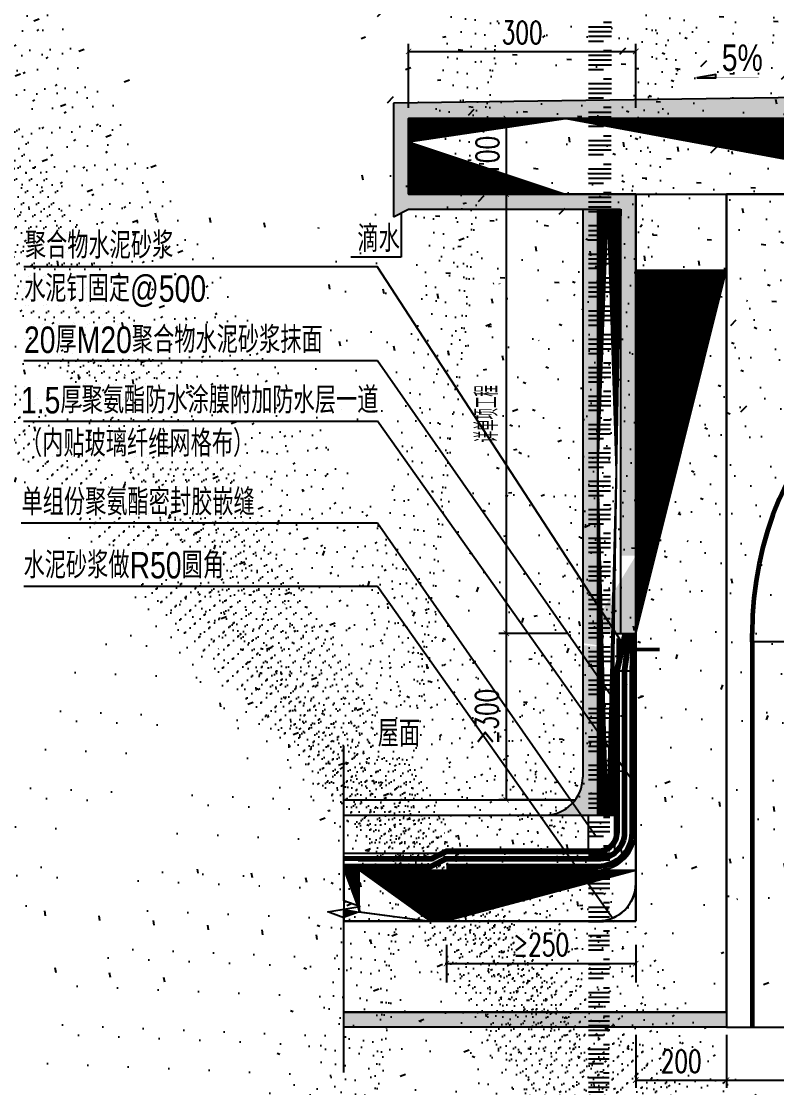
# Model space of a CAD drawing. Extents: x -40548 to 155442, y 5688 to 67136.
# Drawn here: x 133567 to 134565, y 7909 to 9317 of the extents above; entities that cross this region are included whole.
import ezdxf

# ---------------------------------------------------------------- set-up
doc = ezdxf.new("R2010")
doc.units = 0
doc.header["$LTSCALE"] = 1000
doc.linetypes.add('DASH', pattern=[0.35, 0.25, -0.1])
doc.layers.get('DEFPOINTS').update_dxf_attribs({"color": 200})
for name, color, linetype in [('A-AXIS-SYMB', 3, 'Continuous'), ('CR-建-detl-FINISH', 1, 'Continuous'), ('CR-建-detl-H', 9, 'Continuous'), ('CR-建-detl-MEDM', 50, 'Continuous'), ('CR-建-detl-METL', 3, 'Continuous'), ('CR-建-detl-water-DASH', 210, 'Continuous'), ('CR-建-detl-XH', 8, 'Continuous'), ('CR-建-DIM-SYMB', 3, 'Continuous'), ('CR-建-dims-10', 140, 'Continuous'), ('CR-建-Dims-IDEN', 13, 'Continuous'), ('CR-建-floor-DRAIN-A', 120, 'Continuous'), ('CR-暖-ACS-YFG-FL', 2, 'Continuous')]:
    doc.layers.add(name, color=color, linetype=linetype)
doc.layers.add('CR-建-Wall-stru', color=40, linetype='Continuous', lineweight=30)
doc.layers.add('CR-暖-ACS-YFG-F2', color=6, linetype='Continuous', lineweight=60)
doc.styles.add('_TCH_DIM_T3', font='SIMPLEX', dxfattribs={"width": 0.7058823529411765, "bigfont": 'GBCBIG'})
doc.styles.add('HZ', font='xcsg.shx', dxfattribs={"width": 0.8, "bigfont": 'hztxt.shx'})
doc.dimstyles.new('_TCH_ARCH&&10', dxfattribs={"dimtxt": 29.75, "dimasz": 10, "dimexe": 25, "dimexo": 30, "dimgap": 10, "dimtad": 1, "dimdec": 0, "dimzin": 0, "dimdsep": 46, "dimtxsty": '_TCH_DIM_T3', "dimblk": 'ARCHTICK', "dimcen": 0.09, "dimdle": 1.5, "dimclrt": 7, "dimazin": 2, "dimtfac": 1, "dimtdec": 0, "dimtix": 1, "dimtmove": 2, "dimatfit": 3, "dimfxl": 0, "dimtolj": 1, "dimtzin": 0, "dimarcsym": 0})
doc.dimstyles.new('_TCH_ARCH-10', dxfattribs={"dimscale": 10, "dimtxt": 2.975, "dimasz": 1, "dimexe": 1, "dimexo": 1, "dimgap": 1, "dimtad": 1, "dimdec": 0, "dimzin": 0, "dimdsep": 46, "dimtxsty": '_TCH_DIM_T3', "dimblk": 'ARCHTICK', "dimcen": 0.09, "dimclrt": 7, "dimazin": 2, "dimtfac": 1, "dimtdec": 0, "dimtix": 1, "dimtmove": 2, "dimatfit": 3, "dimfxl": 0, "dimtolj": 1, "dimtzin": 0, "dimarcsym": 0})

# ---------------------------------------------------------------- blocks, each defined once
blk = doc.blocks.new('*U52')
blk.add_hatch(color=256).paths.add_polyline_path([(0, 0), (0, 70), (-400.0000000000001, 0)])
at = {"const_width": 10}
blk.add_lwpolyline([(-400, 0), (0, 70), (0, 0)], close=True, dxfattribs=at)
blk.add_lwpolyline([(-400, 0), (0, 0), (0, 70)], close=True)
blk = doc.blocks.new('*U53')
at = {"const_width": 10}
blk.add_lwpolyline([(0, 0), (906.0751419384032, 0)], dxfattribs=at)
blk.add_blockref('*U52', (0, 0))
blk = doc.blocks.new('JXWT_718ED2DD-497D-4966-A1')
at = {"layer": 'CR-暖-ACS-YFG-F2'}
for p, q in [((1330, 800), (1280, 800)), ((1330, -800), (1280, -800)), ((-800.0000000000002, -1330), (-800.0000000000002, -1280)), ((799.9999999999998, -1330), (799.9999999999998, -1280))]:
    blk.add_line(p, q, dxfattribs=at)
for radius in [2080, 480]:
    blk.add_arc((1280, -1280), radius, 90, 180, dxfattribs=at)
at = {"layer": 'CR-暖-ACS-YFG-FL'}
for points in [[(1330, -800), (1330, 800)], [(799.9999999999998, -1330), (-800.0000000000002, -1330)]]:
    blk.add_lwpolyline(points, dxfattribs=at)
blk = doc.blocks.new('_ArchTick')
at = {"color": 0, "linetype": 'ByBlock', "const_width": 0.1}
blk.add_lwpolyline([(-0.3535533905932738, -0.3535533905932738), (0.3535533905932738, 0.3535533905932738)], dxfattribs=at)
blk = doc.blocks.new('*D62')
at = {"layer": 'CR-建-dims-10', "color": 0, "lineweight": -2}
for p, q in [((40599266089.34561, 3385065227.996424), (40599266089.34561, 3385065178.372816)), ((40599266339.33797, 3385065227.996424), (40599266339.33797, 3385065178.372816)), ((40599266087.84561, 3385065203.372816), (40599266340.83797, 3385065203.372816))]:
    blk.add_line(p, q, dxfattribs=at)
at = {"layer": 'DEFPOINTS', "color": 0}
for p in [(40599266089.34561, 3385065257.996424), (40599266339.33797, 3385065257.996424), (40599266339.33797, 3385065203.372816)]:
    blk.add_point(p, dxfattribs=at)
at = {"layer": 'CR-建-dims-10', "color": 0, "lineweight": -2, "xscale": 10, "yscale": 10, "zscale": 10, "rotation": 180}
blk.add_blockref('_ArchTick', (40599266089.34561, 3385065203.372816), dxfattribs=at)
at = {"layer": 'CR-建-dims-10', "color": 0, "lineweight": -2, "xscale": 10, "yscale": 10, "zscale": 10}
blk.add_blockref('_ArchTick', (40599266339.33797, 3385065203.372816), dxfattribs=at)
at = {"layer": 'CR-建-dims-10', "color": 7, "insert": (40599266214.3418, 3385065228.247816), "char_height": 29.75, "attachment_point": 5, "style": '_TCH_DIM_T3'}
blk.add_mtext('\\A1;≥250', dxfattribs=at)
blk = doc.blocks.new('*D280')
at = {"layer": 'CR-建-dims-10', "color": 0, "lineweight": -2}
for p, q in [((40599266249.33797, 3385066319.282046), (40599266158.34424, 3385066319.282046)), ((40599266168.34424, 3385066319.282046), (40599266168.34424, 3385066219.282046)), ((40599266249.33797, 3385066219.282046), (40599266158.34424, 3385066219.282046))]:
    blk.add_line(p, q, dxfattribs=at)
at = {"layer": 'DEFPOINTS', "color": 0}
for p in [(40599266259.33797, 3385066319.282046), (40599266168.34424, 3385066219.282046), (40599266259.33797, 3385066219.282046)]:
    blk.add_point(p, dxfattribs=at)
at = {"layer": 'CR-建-dims-10', "color": 0, "lineweight": -2, "xscale": 10, "yscale": 10, "zscale": 10}
for p, rotation in [((40599266168.34424, 3385066319.282046), 90), ((40599266168.34424, 3385066219.282046), 270)]:
    blk.add_blockref('_ArchTick', p, dxfattribs=dict(at, rotation=rotation))
at = {"layer": 'CR-建-dims-10', "color": 7, "insert": (40599266143.46924, 3385066269.282046), "char_height": 29.75, "attachment_point": 5, "rotation": 90, "style": '_TCH_DIM_T3'}
blk.add_mtext('\\A1;100', dxfattribs=at)
blk = doc.blocks.new('*D281')
at = {"layer": 'CR-建-dims-10', "color": 0, "lineweight": -2}
for p, q in [((40599266249.33797, 3385066219.282046), (40599266158.34424, 3385066219.282046)), ((40599266168.34424, 3385066219.282046), (40599266168.34424, 3385065639.282046)), ((40599266249.33797, 3385065639.282046), (40599266158.34424, 3385065639.282046))]:
    blk.add_line(p, q, dxfattribs=at)
at = {"layer": 'DEFPOINTS', "color": 0}
for p in [(40599266259.33797, 3385066219.282046), (40599266168.34424, 3385065639.282046), (40599266259.33797, 3385065639.282046)]:
    blk.add_point(p, dxfattribs=at)
at = {"layer": 'CR-建-dims-10', "color": 0, "lineweight": -2, "xscale": 10, "yscale": 10, "zscale": 10}
for p, rotation in [((40599266168.34424, 3385066219.282046), 90), ((40599266168.34424, 3385065639.282046), 270)]:
    blk.add_blockref('_ArchTick', p, dxfattribs=dict(at, rotation=rotation))
at = {"layer": 'CR-建-dims-10', "color": 7, "insert": (40599266142.48486, 3385065929.282046), "char_height": 29.75, "attachment_point": 5, "rotation": 90, "style": '_TCH_DIM_T3'}
blk.add_mtext('\\A1;详单项工程', dxfattribs=at)
blk = doc.blocks.new('*D282')
at = {"layer": 'CR-建-dims-10', "color": 0, "lineweight": -2}
for p, q in [((40599266249.33797, 3385065639.282046), (40599266158.34424, 3385065639.282046)), ((40599266168.34424, 3385065639.282046), (40599266168.34424, 3385065419.282046)), ((40599266249.33797, 3385065419.282046), (40599266158.34424, 3385065419.282046))]:
    blk.add_line(p, q, dxfattribs=at)
at = {"layer": 'DEFPOINTS', "color": 0}
for p in [(40599266259.33797, 3385065639.282046), (40599266168.34424, 3385065419.282046), (40599266259.33797, 3385065419.282046)]:
    blk.add_point(p, dxfattribs=at)
at = {"layer": 'CR-建-dims-10', "color": 0, "lineweight": -2, "xscale": 10, "yscale": 10, "zscale": 10}
for p, rotation in [((40599266168.34424, 3385065639.282046), 90), ((40599266168.34424, 3385065419.282046), 270)]:
    blk.add_blockref('_ArchTick', p, dxfattribs=dict(at, rotation=rotation))
at = {"layer": 'CR-建-dims-10', "color": 7, "insert": (40599266142.64893, 3385065529.282046), "char_height": 29.75, "attachment_point": 5, "rotation": 90, "style": '_TCH_DIM_T3'}
blk.add_mtext('\\A1;≥300', dxfattribs=at)
blk = doc.blocks.new('*D283')
at = {"layer": 'CR-建-dims-10', "color": 0, "lineweight": -2}
for p, q in [((40599266339.33797, 3385065109.282046), (40599266339.33797, 3385065039.41098)), ((40599266459.33797, 3385065109.282046), (40599266459.33797, 3385065039.41098)), ((40599266339.33797, 3385065049.41098), (40599266459.33797, 3385065049.41098))]:
    blk.add_line(p, q, dxfattribs=at)
at = {"layer": 'DEFPOINTS', "color": 0}
for p in [(40599266339.33797, 3385065119.282046), (40599266459.33797, 3385065119.282046), (40599266459.33797, 3385065049.41098)]:
    blk.add_point(p, dxfattribs=at)
at = {"layer": 'CR-建-dims-10', "color": 0, "lineweight": -2, "xscale": 10, "yscale": 10, "zscale": 10, "rotation": 180}
blk.add_blockref('_ArchTick', (40599266339.33797, 3385065049.41098), dxfattribs=at)
at = {"layer": 'CR-建-dims-10', "color": 0, "lineweight": -2, "xscale": 10, "yscale": 10, "zscale": 10}
blk.add_blockref('_ArchTick', (40599266459.33797, 3385065049.41098), dxfattribs=at)
at = {"layer": 'CR-建-dims-10', "color": 7, "insert": (40599266399.33797, 3385065074.28598), "char_height": 29.75, "attachment_point": 5, "style": '_TCH_DIM_T3'}
blk.add_mtext('\\A1;200', dxfattribs=at)
blk = doc.blocks.new('*D284')
at = {"layer": 'CR-建-dims-10', "color": 0, "lineweight": -2}
for p, q in [((40599266459.33797, 3385065109.282046), (40599266459.33797, 3385065039.41098)), ((40599266958.88862, 3385065109.282046), (40599266958.88862, 3385065039.41098)), ((40599266459.33797, 3385065049.41098), (40599266958.88862, 3385065049.41098))]:
    blk.add_line(p, q, dxfattribs=at)
at = {"layer": 'DEFPOINTS', "color": 0}
for p in [(40599266459.33797, 3385065119.282046), (40599266958.88862, 3385065119.282046), (40599266958.88862, 3385065049.41098)]:
    blk.add_point(p, dxfattribs=at)
at = {"layer": 'CR-建-dims-10', "color": 0, "lineweight": -2, "xscale": 10, "yscale": 10, "zscale": 10, "rotation": 180}
blk.add_blockref('_ArchTick', (40599266459.33797, 3385065049.41098), dxfattribs=at)
at = {"layer": 'CR-建-dims-10', "color": 0, "lineweight": -2, "xscale": 10, "yscale": 10, "zscale": 10}
blk.add_blockref('_ArchTick', (40599266958.88862, 3385065049.41098), dxfattribs=at)
at = {"layer": 'CR-建-dims-10', "color": 7, "insert": (40599266709.1133, 3385065074.28598), "char_height": 29.75, "attachment_point": 5, "style": '_TCH_DIM_T3'}
blk.add_mtext('\\A1;D', dxfattribs=at)
blk = doc.blocks.new('*D288')
at = {"layer": 'CR-建-dims-10', "color": 0, "lineweight": -2}
for p, q in [((40599266039.33797, 3385066333.1633), (40599266039.33797, 3385066417.753328)), ((40599266339.33797, 3385066333.1633), (40599266339.33797, 3385066417.753328)), ((40599266039.33797, 3385066407.753328), (40599266339.33797, 3385066407.753328))]:
    blk.add_line(p, q, dxfattribs=at)
at = {"layer": 'DEFPOINTS', "color": 0}
for p in [(40599266339.33797, 3385066407.753328), (40599266039.33797, 3385066323.1633), (40599266339.33797, 3385066323.1633)]:
    blk.add_point(p, dxfattribs=at)
at = {"layer": 'CR-建-dims-10', "color": 0, "lineweight": -2, "xscale": 10, "yscale": 10, "zscale": 10, "rotation": 180}
blk.add_blockref('_ArchTick', (40599266039.33797, 3385066407.753328), dxfattribs=at)
at = {"layer": 'CR-建-dims-10', "color": 0, "lineweight": -2, "xscale": 10, "yscale": 10, "zscale": 10}
blk.add_blockref('_ArchTick', (40599266339.33797, 3385066407.753328), dxfattribs=at)
at = {"layer": 'CR-建-dims-10', "color": 7, "insert": (40599266189.33797, 3385066432.628328), "char_height": 29.75, "attachment_point": 5, "style": '_TCH_DIM_T3'}
blk.add_mtext('\\A1;300', dxfattribs=at)
blk = doc.blocks.new('34543432')
at = {"layer": 'CR-建-detl-H', "linetype": 'Continuous'}
h = blk.add_hatch(dxfattribs=at)
h.set_pattern_fill('钢筋混凝土', color=256, scale=10, style=0)
h.set_pattern_definition([(45, (40599266780.31244, 3385066286.055224), (-17.67766952966369, 17.67766952966369), []), (49.99999999999999, (40599266780.31244, 3385066286.055224), (71.72601826007535, -6.275213498259511), [7.5, -82.5]), (355, (40599266780.31244, 3385066286.055224), (-13.8751333613, 75.21921337000119), [6, -66]), (100.4514, (40599266786.28961, 3385066285.53229), (57.85093817140216, 68.94395420609536), [6.374018999999988, -70.1142111999998]), (46.18420000000001, (40599266780.31244, 3385066306.055224), (106.7241048625644, -16.55190143290181), [11.25, -123.75]), (96.63559999999998, (40599266789.20612, 3385066304.675893), (93.46627055487033, 97.41178709004417), [9.561028799999972, -105.1712999999998]), (351.1842, (40599266780.31244, 3385066306.055224), (93.46619451336272, 97.41186009253246), [9, -99]), (21, (40599266790.31244, 3385066301.055224), (59.69070521184616, -40.26188906653388), [7.5, -82.5]), (326.0000000000001, (40599266790.31244, 3385066301.055224), (24.33153319215817, 72.5150045046853), [6, -66]), (71.4514, (40599266795.28667, 3385066297.700063), (84.02226285814899, 32.25304967099524), [6.374019000000001, -70.1142112]), (37.50000000000001, (40599266780.31244, 3385066286.055224), (1.215985531729067, 33.28938538313115), [0, -65.19999999999999, 0, -67, 0, -66.25]), (7.499999999999999, (40599266780.31244, 3385066286.055224), (26.30695374421486, 39.44117118823603), [0, -38.2, 0, -63.7, 0, -25.25]), (327.5, (40599266758.01244, 3385066286.055224), (53.38224361724091, -2.25548717343798), [0, -25, 0, -78, 0, -103.5]), (317.5, (40599266748.01244, 3385066286.055224), (58.31861693423862, 10.01049823323176), [0, -32.5, 0, -51.8, 0, -73.5])])
h.paths.add_polyline_path([(40599267378.88861, 3385066319.282046), (40599266709.11329, 3385066319.282046), (40599266709.11329, 3385066219.282046), (40599266958.88861, 3385066219.282046), (40599266958.88861, 3385066119.282046), (40599267078.88861, 3385066119.282046), (40599267078.88861, 3385066219.282046), (40599267378.88861, 3385066219.282046)])
h.paths.add_polyline_path([(40599266709.11329, 3385066319.282046), (40599266039.33797, 3385066319.282046), (40599266039.33797, 3385066219.282046), (40599266339.33797, 3385066219.282046), (40599266339.33797, 3385066119.282046), (40599266459.33797, 3385066119.282046), (40599266459.33797, 3385066219.282046), (40599266709.11329, 3385066219.282046)])
h = blk.add_hatch(dxfattribs=at)
h.set_pattern_fill('钢筋混凝土', color=256, scale=10, style=0)
h.set_pattern_definition([(45, (40598671379.7795, 3385302604.437363), (-17.67766952966369, 17.67766952966369), []), (49.99999999999999, (40598671379.7795, 3385302604.437363), (71.72601826007535, -6.275213498259511), [7.5, -82.5]), (355, (40598671379.7795, 3385302604.437363), (-13.8751333613, 75.21921337000119), [6, -66]), (100.4514, (40598671385.75667, 3385302603.914429), (57.85093817140216, 68.94395420609536), [6.374018999999985, -70.11421119999974]), (46.18420000000001, (40598671379.7795, 3385302624.437363), (106.7241048625644, -16.55190143290181), [11.25, -123.75]), (96.63559999999998, (40598671388.67317, 3385302623.058033), (93.46627055487033, 97.41178709004417), [9.561028799999965, -105.1712999999997]), (351.1842, (40598671379.7795, 3385302624.437363), (93.46619451336272, 97.41186009253246), [9, -99]), (21, (40598671389.7795, 3385302619.437363), (59.69070521184616, -40.26188906653388), [7.5, -82.5]), (326.0000000000001, (40598671389.7795, 3385302619.437363), (24.33153319215817, 72.5150045046853), [6, -66]), (71.4514, (40598671394.75372, 3385302616.082202), (84.02226285814899, 32.25304967099524), [6.374019000000001, -70.1142112]), (37.50000000000001, (40598671379.7795, 3385302604.437363), (1.215985531729067, 33.28938538313115), [0, -65.19999999999999, 0, -67, 0, -66.25]), (7.499999999999999, (40598671379.7795, 3385302604.437363), (26.30695374421486, 39.44117118823603), [0, -38.2, 0, -63.7, 0, -25.25]), (327.5, (40598671357.4795, 3385302604.437363), (53.38224361724091, -2.25548717343798), [0, -25, 0, -78, 0, -103.5]), (317.5, (40598671347.4795, 3385302604.437363), (58.31861693423862, 10.01049823323176), [0, -32.5, 0, -51.8, 0, -73.5])])
h.paths.add_polyline_path([(40599266459.33797, 3385066120), (40599266339.33797, 3385066120), (40599266339.33797, 3385065639.282046), (40599266339.33852, 3385065639.282046), (40599266339.33797, 3385065259.282046), (40599265953.89927, 3385065259.282046), (40599265953.89927, 3385065139.282046), (40599266459.33797, 3385065139.282046)])
at = {"layer": 'CR-建-detl-XH'}
h = blk.add_hatch(dxfattribs=at)
h.set_pattern_fill('AR-SAND', color=256, scale=5, style=0)
h.set_pattern_definition([(37.50000000000001, (40598655558.14597, 3385308696.735178), (-0.4000078239960125, 12.23533093323356), [0, -9.652, 0, -10.795, 0, -10.31875]), (7.499999999999999, (40598655558.14597, 3385308696.735178), (11.23808207845006, 17.92062751420885), [0, -5.207000000000001, 0, -8.6995, 0, -3.33375]), (327.5, (40598655550.33546, 3385308696.735178), (19.77480925603645, 0.03592961696364028), [0, -3.175, 0, -11.43, 0, -14.9225]), (317.5, (40598655550.33546, 3385308696.735178), (19.08891131180743, 5.573233081430404), [0, -1.5875, 0, -7.492999999999999, 0, -8.5725])])
edge = h.paths.add_edge_path()
edge.add_line((40599266339.33797, 3385066219.282046), (40599266039.33797, 3385066219.282046))
edge.add_line((40599266039.33797, 3385066219.282046), (40599266039.33797, 3385066319.282046))
edge.add_line((40599266039.33797, 3385066319.282046), (40599266709.1133, 3385066319.282046))
edge.add_line((40599266709.11329, 3385066319.282046), (40599267378.88861, 3385066319.282046))
edge.add_line((40599267378.88861, 3385066319.282046), (40599267378.88861, 3385066219.282046))
edge.add_line((40599267378.88861, 3385066219.282046), (40599267078.88861, 3385066219.282046))
edge.add_line((40599267078.88861, 3385066219.282046), (40599267078.88861, 3385066119.282046))
edge.add_line((40599267078.88861, 3385066119.282046), (40599267098.88861, 3385066119.282046))
edge.add_line((40599267098.88861, 3385066119.282046), (40599267098.88861, 3385066199.282046))
edge.add_line((40599267098.88861, 3385066199.282046), (40599267213.88861, 3385066199.282046))
edge.add_arc((40599267216.79976, 3385066195.121635), 5.077772345888951, 55.01850978523578, 124.9814065467676, ccw=False)
edge.add_line((40599267219.7109, 3385066199.282046), (40599267378.88861, 3385066199.282046))
edge.add_line((40599267378.88861, 3385066199.282046), (40599267398.88861, 3385066189.282046))
edge.add_line((40599267398.88861, 3385066189.282046), (40599267398.88861, 3385066339.282046))
edge.add_line((40599267398.88861, 3385066339.282046), (40599266709.11329, 3385066349.282046))
edge.add_line((40599266709.11329, 3385066349.282046), (40599266019.33797, 3385066339.282046))
edge.add_line((40599266019.33797, 3385066339.282046), (40599266019.33797, 3385066189.282046))
edge.add_line((40599266019.33797, 3385066189.282046), (40599266039.33797, 3385066199.282046))
edge.add_line((40599266039.33797, 3385066199.282046), (40599266199.85683, 3385066199.282046))
edge.add_arc((40599266202.0974, 3385066194.007423), 5.730778885246445, 66.98501482724703, 113.01503338111519, ccw=False)
edge.add_line((40599266204.33797, 3385066199.282046), (40599266319.33797, 3385066199.282046))
edge.add_line((40599266319.33797, 3385066199.282046), (40599266319.33797, 3385065741.890741))
edge.add_line((40599266319.33797, 3385065741.890742), (40599266339.33797, 3385065741.890742))
edge.add_line((40599266339.33797, 3385065741.890742), (40599266339.33797, 3385066219.282046))
h = blk.add_hatch(dxfattribs=at)
h.set_pattern_fill('AR-SAND', color=256, scale=5, style=0)
h.set_pattern_definition([(37.50000000000001, (40599266236.72238, 3385065630.774669), (-0.4000078239960125, 12.23533093323356), [0, -9.652, 0, -10.795, 0, -10.31875]), (7.499999999999999, (40599266236.72238, 3385065630.774669), (11.23808207845006, 17.92062751420885), [0, -5.207000000000001, 0, -8.6995, 0, -3.33375]), (327.5, (40599266228.91188, 3385065630.774669), (19.77480925603645, 0.0359296169636425), [0, -3.175, 0, -11.43, 0, -14.9225]), (317.5, (40599266228.91188, 3385065630.774669), (19.08891131180743, 5.573233081430407), [0, -1.5875, 0, -7.492999999999999, 0, -8.5725])])
h.paths.add_polyline_path([(40599266269.33892, 3385066199.282046), (40599266339.33797, 3385065639.282046), (40599266339.33797, 3385065719.282046), (40599266339.33797, 3385065741.890742), (40599266269.34, 3385065626.424864), (40599266269.3457, 3385065623.817266), (40599266319.34368, 3385065619.283144), (40599266269.33892, 3385065626.424864)], flags=17)
edge = h.paths.add_edge_path()
edge.add_line((40599266219.18122, 3385065399.282046), (40599266267.60585, 3385065399.282046))
edge.add_line((40599266267.60585, 3385065399.282046), (40599266289.34076, 3385065399.282186))
edge.add_line((40599266289.34076, 3385065399.282186), (40599266289.33873, 3385065639.282046))
edge.add_line((40599266289.33873, 3385065639.282046), (40599266339.33797, 3385065639.282046))
edge.add_line((40599266339.33797, 3385065639.282046), (40599266339.33797, 3385065618.101524))
edge.add_line((40599266339.33797, 3385065618.101524), (40599266325.4564, 3385065618.101524))
edge.add_line((40599266325.4564, 3385065618.101524), (40599266328.18883, 3385065638.829961))
edge.add_line((40599266328.18883, 3385065638.829961), (40599266323.4249, 3385065618.101524))
edge.add_line((40599266323.4249, 3385065618.101524), (40599266339.33797, 3385065618.101524))
edge.add_line((40599266339.33797, 3385065618.101524), (40599266339.33797, 3385065639.282046))
edge.add_line((40599266339.33797, 3385065639.282046), (40599266269.33892, 3385066199.282046))
edge.add_line((40599266269.33892, 3385066199.282046), (40599266269.34033, 3385065449.282193))
edge.add_arc((40599266219.34033, 3385065449.281793), 50.00000000160053, 269.81767189036015, 0.0004584422970879132, ccw=False)
h = blk.add_hatch(dxfattribs=at)
h.set_pattern_fill('AR-SAND', color=256, scale=5, style=0)
h.set_pattern_definition([(37.50000000000001, (0, 0), (-0.4000078239960125, 12.23533093323356), [0, -9.652, 0, -10.795, 0, -10.31875]), (7.499999999999999, (0, 0), (11.23808207845006, 17.92062751420885), [0, -5.207000000000001, 0, -8.6995, 0, -3.33375]), (327.5, (-7.8105, 0), (19.77480925603645, 0.0359296169636425), [0, -3.175, 0, -11.43, 0, -14.9225]), (317.5, (-7.8105, 0), (19.08891131180743, 5.573233081430407), [0, -1.5875, 0, -7.492999999999999, 0, -8.5725])])
h.paths.add_polyline_path([(40599266269.33892, 3385066199.282046), (40599266289.34017, 3385066199.282046), (40599266289.34017, 3385065629.999998), (40599266269.33892, 3385065629.999998)])
at = {"layer": 'CR-建-detl-XH', "linetype": 'Continuous'}
h = blk.add_hatch(dxfattribs=at)
h.set_pattern_fill('ANSI37', color=256, scale=10, style=0)
h.set_pattern_definition([(135, (40599617535.68072, 3385308696.735178), (11.22532015133644, 11.22532015133644), []), (45.00000000000001, (40599617535.68072, 3385308696.735178), (11.22532015133644, -11.22532015133644), [])])
h.paths.add_polyline_path([(40599266289.33873, 3385066199.282046), (40599266319.99866, 3385066199.282046), (40599266309.33926, 3385065589.280353), (40599266311.82607, 3385065589.28038), (40599266311.82913, 3385065529.085476), (40599266311.83035, 3385065508.809893), (40599266311.84033, 3385065399.28233), (40599266289.34076, 3385065399.282186)])
h = blk.add_hatch(dxfattribs=at)
h.set_pattern_fill('防水材料', color=256, scale=10, angle=45, style=0)
h.set_pattern_definition([(45, (40598712721.37624, 3385319329.539315), (13.25825214724777, 22.09708691207961), [100, -50]), (135, (40598712721.37624, 3385319329.539315), (13.25825214724776, -22.09708691207961), [100, -50])])
h.paths.add_polyline_path([(40599266331.79889, 3385065639.282046), (40599266339.33797, 3385065639.282046), (40599266339.33926, 3385065589.280683), (40599266309.33926, 3385065589.280353), (40599266309.3318, 3385065639.281318)])
at = {"layer": 'CR-建-detl-XH'}
h = blk.add_hatch(dxfattribs=at)
h.set_pattern_fill('AR-SAND', color=256, scale=5, style=0)
h.set_pattern_definition([(142.5, (40599439765.5495, 3385237579.942025), (0.4000078239960125, 12.23533093323356), [0, -9.652000000000001, 0, -10.795, 0, -10.31875]), (172.5, (40599439765.5495, 3385237579.942025), (-11.23808207845006, 17.92062751420885), [0, -5.206999999999998, 0, -8.699499999999995, 0, -3.333749999999998]), (212.5, (40599439773.36, 3385237579.942025), (-19.77480925603645, 0.03592961696364028), [0, -3.174999999999988, 0, -11.42999999999997, 0, -14.92249999999996]), (222.5, (40599439773.36, 3385237579.942025), (-19.08891131180743, 5.573233081430404), [0, -1.587499999999999, 0, -7.492999999999997, 0, -8.572499999999996])])
edge = h.paths.add_edge_path()
edge.add_arc((40599266219.34033, 3385065449.281793), 50, 270.1823337839199, 323.1304660480661, ccw=False)
edge.add_line((40599266219.49945, 3385065399.282046), (40599265953.89927, 3385065399.282046))
edge.add_line((40599265953.89927, 3385065399.282046), (40599265953.89927, 3385065419.282046))
edge.add_line((40599265953.89927, 3385065419.282046), (40599266259.34053, 3385065419.282046))
h = blk.add_hatch(dxfattribs=at)
h.set_pattern_fill('混凝土', color=256, scale=5, style=0)
h.set_pattern_definition([(130, (40599439765.5495, 3385237579.942025), (-35.86300913003767, -3.137606749129755), [3.75, -41.25000000000001]), (185, (40599439765.5495, 3385237579.942025), (6.937566680650001, 37.60960668500059), [3, -33.00000000000001]), (79.5486000000001, (40599439762.56091, 3385237579.680558), (-28.92546908570107, 34.47197710304768), [3.187009499999988, -35.05710559999984]), (133.8158, (40599439765.5495, 3385237589.942025), (-53.36205243128222, -8.275950716450904), [5.625000000000001, -61.87500000000001]), (83.36440000000003, (40599439761.10266, 3385237589.25236), (-46.73313527743517, 48.70589354502208), [4.780514399999965, -52.5856499999997]), (188.8158, (40599439765.5495, 3385237589.942025), (-46.73309725668136, 48.70593004626623), [4.499999999999987, -49.49999999999986]), (159, (40599439760.5495, 3385237587.442025), (-29.84535260592308, -20.13094453326694), [3.75, -41.25]), (214, (40599439760.5495, 3385237587.442025), (-12.16576659607908, 36.25750225234265), [2.999999999999999, -32.99999999999999]), (108.5485999999999, (40599439758.06239, 3385237585.764445), (-42.0111314290745, 16.12652483549762), [3.187009499999997, -35.05710559999996]), (142.5, (40599439765.5495, 3385237579.942025), (-0.6079927658645334, 16.64469269156557), [0, -32.59999999999999, 0, -33.5, 0, -33.125]), (172.5, (40599439765.5495, 3385237579.942025), (-13.15347687210743, 19.72058559411801), [0, -19.09999999999999, 0, -31.84999999999999, 0, -12.62499999999999]), (212.5, (40599439776.6995, 3385237579.942025), (-26.69112180862045, -1.12774358671899), [0, -12.49999999999995, 0, -38.99999999999987, 0, -51.74999999999982]), (222.5, (40599439781.6995, 3385237579.942025), (-29.15930846711931, 5.005249116615882), [0, -16.24999999999999, 0, -25.89999999999999, 0, -36.74999999999999])])
h.paths.add_polyline_path([(40599265953.89927, 3385065349.282046), (40599265953.89927, 3385065399.282046), (40599266267.60585, 3385065399.282046), (40599266267.60585, 3385065349.282046)])
at = {"layer": 'CR-建-detl-XH', "linetype": 'Continuous'}
h = blk.add_hatch(dxfattribs=at)
h.set_pattern_fill('防水材料', color=256, scale=10, style=0)
h.set_pattern_definition([(7.016709298534877e-15, (40599092161.26122, 3385224385.150891), (25, 6.249999999999999), [99.99999999999999, -49.99999999999999]), (90, (40599092161.26122, 3385224385.150891), (-6.249999999999999, -25), [99.99999999999999, -49.99999999999999])])
h.paths.add_polyline_path([(40599266311.83699, 3385065349.282046), (40599266277.12627, 3385065349.282046), (40599266277.12627, 3385065399.282046), (40599266311.83699, 3385065399.282046)])
at = {"layer": 'CR-建-detl-XH'}
h = blk.add_hatch(dxfattribs=at)
h.set_pattern_fill('AR-SAND', color=256, scale=5, style=0)
h.set_pattern_definition([(142.5, (40599433688.64297, 3385228657.580534), (0.4000078239960125, 12.23533093323356), [0, -9.652, 0, -10.795, 0, -10.31875]), (172.5, (40599433688.64297, 3385228657.580534), (-11.23808207845006, 17.92062751420885), [0, -5.207000000000001, 0, -8.6995, 0, -3.33375]), (212.5, (40599433696.45347, 3385228657.580534), (-19.77480925603645, 0.03592961696364028), [0, -3.174999999999998, 0, -11.42999999999999, 0, -14.92249999999999]), (222.5, (40599433696.45347, 3385228657.580534), (-19.08891131180743, 5.573233081430404), [0, -1.5875, 0, -7.492999999999999, 0, -8.5725])])
h.paths.add_polyline_path([(40599266339.33068, 3385065376.785884), (40599266339.33387, 3385065326.782695), (40599266289.33068, 3385065326.782695, 0.4142322429015712)])
at = {"layer": 'CR-建-detl-XH', "linetype": 'Continuous'}
h = blk.add_hatch(dxfattribs=at)
h.set_pattern_fill('ANSI37', color=256, scale=10, style=0)
h.set_pattern_definition([(135, (40599428777.65245, 3385216892.709705), (11.22532015133644, 11.22532015133644), []), (45.00000000000001, (40599428777.65245, 3385216892.709705), (11.22532015133644, -11.22532015133644), [])])
edge = h.paths.add_edge_path()
edge.add_line((40599265953.89927, 3385065275.13967), (40599265953.89927, 3385065326.782313))
edge.add_line((40599265953.89927, 3385065326.782313), (40599266339.33388, 3385065326.782695))
edge.add_line((40599266339.33387, 3385065326.782695), (40599266339.33452, 3385065309.118969))
edge.add_arc((40599266289.33479, 3385065309.282046), 50.0000006524427, 269.99314669128034, 359.813127328175, ccw=False)
edge.add_line((40599266289.3288, 3385065259.282046), (40599266087.01949, 3385065259.282046))
edge.add_line((40599266087.01949, 3385065259.282046), (40599266066.93191, 3385065259.282046))
edge.add_line((40599266066.93191, 3385065259.282046), (40599265953.89927, 3385065259.282046))
edge.add_line((40599265953.89927, 3385065259.282046), (40599265953.89927, 3385065263.793429))
edge.add_line((40599265953.89927, 3385065263.793429), (40599265974.89927, 3385065271.436804))
edge.add_line((40599265974.89927, 3385065271.436804), (40599265953.89927, 3385065275.13967))
at = {"layer": 'CR-建-detl-XH'}
h = blk.add_hatch(dxfattribs=at)
h.set_pattern_fill('AR-SAND', color=256, scale=5, style=0)
h.set_pattern_definition([(37.50000000000001, (40598673332.20824, 3385306424.237238), (-0.4000078239960125, 12.23533093323356), [0, -9.652, 0, -10.795, 0, -10.31875]), (7.499999999999999, (40598673332.20824, 3385306424.237238), (11.23808207845006, 17.92062751420885), [0, -5.207000000000001, 0, -8.6995, 0, -3.33375]), (327.5, (40598673324.39774, 3385306424.237238), (19.77480925603645, 0.03592961696364028), [0, -3.175, 0, -11.43, 0, -14.9225]), (317.5, (40598673324.39774, 3385306424.237238), (19.08891131180743, 5.573233081430404), [0, -1.5875, 0, -7.492999999999999, 0, -8.5725])])
h.paths.add_polyline_path([(40599266459.33797, 3385065119.282046), (40599266459.33797, 3385065139.282046), (40599265953.89927, 3385065139.282046), (40599265953.89927, 3385065119.282046)])
at = {"layer": 'CR-建-detl-FINISH'}
for p, q in [((40599266709.11329, 3385066349.282046), (40599266019.33797, 3385066339.282046)), ((40599266019.33797, 3385066339.282046), (40599266019.33797, 3385066189.282046)), ((40599266019.33797, 3385066189.282046), (40599266039.33797, 3385066199.282046)), ((40599266039.33797, 3385066199.282046), (40599266319.33797, 3385066199.282046)), ((40599266269.33892, 3385066199.282046), (40599266269.34033, 3385065449.281793)), ((40599266289.33873, 3385066199.282046), (40599266289.34076, 3385065399.282186)), ((40599266319.33797, 3385066199.282046), (40599266319.34412, 3385065639.281826)), ((40599265953.89927, 3385065419.282046), (40599266259.34052, 3385065419.282046))]:
    blk.add_line(p, q, dxfattribs=at)
for points in [[(40599266339.33926, 3385065589.280683), (40599266309.33926, 3385065589.280353), (40599266309.33607, 3385065639.281716), (40599266339.33797, 3385065639.282046)], [(40599266459.33797, 3385065139.282046), (40599266459.33797, 3385065119.282046), (40599265953.89927, 3385065119.282046)]]:
    blk.add_lwpolyline(points, dxfattribs=at)
at = {"layer": 'CR-建-detl-FINISH', "color": 5}
blk.add_lwpolyline([(40599266459.33797, 3385065119.282046), (40599266958.88861, 3385065119.282046)], dxfattribs=at)
at = {"layer": 'CR-建-detl-FINISH'}
blk.add_arc((40599266219.34033, 3385065449.281793), 49.99999999999999, 270, 0, dxfattribs=at)
at = {"layer": 'CR-建-detl-MEDM'}
for p, q in [((40599265953.89927, 3385065399.282046), (40599266267.60585, 3385065399.282046)), ((40599266267.60585, 3385065399.282046), (40599266311.83699, 3385065399.28233)), ((40599266277.12627, 3385065349.282046), (40599266277.12627, 3385065399.282046)), ((40599266311.83699, 3385065349.28233), (40599266311.83699, 3385065399.28233)), ((40599265953.89927, 3385065349.282046), (40599266277.12627, 3385065349.282046)), ((40599266277.12627, 3385065349.282046), (40599266311.83699, 3385065349.28233))]:
    blk.add_line(p, q, dxfattribs=at)
blk.add_lwpolyline([(40599265953.89927, 3385065326.782313), (40599266339.33387, 3385065326.782695), (40599266339.33452, 3385065309.118969, -0.4132936114797757), (40599266289.3288, 3385065259.282046), (40599266087.01949, 3385065259.282046), (40599266066.93191, 3385065259.282046), (40599265953.89927, 3385065259.282046)], format="xyb", dxfattribs=at)
for centre in [(40599266289.33068, 3385065376.782695), (40599266289.33479, 3385065309.282046)]:
    blk.add_arc(centre, 50, 270, 0.003660981390144578, dxfattribs=at)
at = {"layer": 'CR-建-detl-METL', "linetype": 'Continuous', "const_width": 5.000000000000001}
for points in [[(40599266316.38964, 3385065632.787842), (40599266316.38964, 3385065603.415206)], [(40599266370.74363, 3385065618.101524), (40599266317.88964, 3385065618.101524)]]:
    blk.add_lwpolyline(points, dxfattribs=at)
at = {"layer": 'CR-建-detl-water-DASH', "linetype": 'DASH', "ltscale": 0.1, "const_width": 5}
for points in [[(40599266330.97611, 3385065638.829961), (40599266324.32604, 3385065589.97843), (40599266324.32917, 3385065528.509313), (40599266324.33039, 3385065508.23373), (40599266324.34241, 3385065376.339015, -0.4142488958099992), (40599266289.34332, 3385065341.339919), (40599266088.75774, 3385065341.339919), (40599266068.67016, 3385065331.339919), (40599265953.89926, 3385065331.339919)], [(40599266325.40154, 3385065638.829961), (40599266314.32604, 3385065589.971916), (40599266314.32917, 3385065528.502799), (40599266314.33039, 3385065508.227215), (40599266314.34241, 3385065376.338411, -0.4142488958098416), (40599266289.34393, 3385065351.339919), (40599266089.3456, 3385065351.339919), (40599266069.25803, 3385065341.339919), (40599265953.89926, 3385065341.339919)], [(40599266336.55068, 3385065638.829961), (40599266334.32462, 3385065589.967021), (40599266334.34241, 3385065376.339618, -0.4142488958100863), (40599266289.34272, 3385065331.339919), (40599266089.3456, 3385065331.339919)]]:
    blk.add_lwpolyline(points, format="xyb", dxfattribs=at)
at = {"layer": 'CR-建-detl-water-DASH'}
for points in [[(40599266328.18883, 3385065638.829961), (40599266321.82601, 3385065590.56111), (40599266321.82913, 3385065529.09199), (40599266321.83035, 3385065508.816407), (40599266321.84241, 3385065376.338864, -0.4142488958097064), (40599266289.34348, 3385065343.839919), (40599266088.16988, 3385065343.839919), (40599266068.08229, 3385065333.839919), (40599265953.89926, 3385065333.839919)], [(40599266333.7634, 3385065638.829961), (40599266326.82607, 3385065589.395751), (40599266326.8292, 3385065527.926636), (40599266326.83043, 3385065507.651052), (40599266326.84241, 3385065376.339165, -0.4142488958097977), (40599266289.34317, 3385065338.839919), (40599266089.3456, 3385065338.839919), (40599266069.25803, 3385065328.839919), (40599265953.89926, 3385065328.839919)], [(40599266322.61425, 3385065638.829961), (40599266311.82601, 3385065590.554595), (40599266311.82913, 3385065529.085476), (40599266311.83035, 3385065508.809893), (40599266311.84241, 3385065376.338261, -0.4142488958094015), (40599266289.34408, 3385065353.839919), (40599266088.75774, 3385065353.839919), (40599266068.67016, 3385065343.839919), (40599265953.89926, 3385065343.839919)], [(40599266328.18883, 3385065638.829961), (40599266316.82608, 3385065589.389236), (40599266316.8292, 3385065527.920122), (40599266316.83043, 3385065507.644538), (40599266316.84241, 3385065376.338562, -0.4142488958095816), (40599266289.34377, 3385065348.839919), (40599266089.93347, 3385065348.839919), (40599266069.84589, 3385065338.839919), (40599265972.9413, 3385065338.839919)], [(40599266333.7634, 3385065638.829961), (40599266331.82456, 3385065590.549691), (40599266331.84241, 3385065376.339467, -0.414248895809868), (40599266289.34287, 3385065333.839919), (40599266089.3456, 3385065333.839919)], [(40599266339.33797, 3385065638.829961), (40599266336.82466, 3385065589.384352), (40599266336.84241, 3385065376.339768, -0.4142488958099232), (40599266289.34257, 3385065328.839919), (40599266089.3456, 3385065328.839919)]]:
    blk.add_lwpolyline(points, format="xyb", dxfattribs=at)
at = {"layer": 'CR-建-DIM-SYMB'}
blk.add_lwpolyline([(40599265953.89927, 3385065059.282046), (40599265953.89927, 3385065263.793429), (40599265932.89927, 3385065271.436804), (40599265974.89927, 3385065278.842537), (40599265953.89927, 3385065286.293429), (40599265953.89927, 3385065490.804812)], dxfattribs=at)
at = {"layer": 'CR-建-Dims-IDEN', "linetype": 'Continuous'}
for p, q in [((40599266029.33797, 3385066194.282046), (40599266029.33797, 3385066135.888294)), ((40599266029.33797, 3385066135.888294), (40599265963.28426, 3385066135.888294)), ((40599265531.45094, 3385066123.699898), (40599265997.7285, 3385066123.699898)), ((40599266327.06907, 3385065618.101524), (40599265997.7285, 3385066123.699898)), ((40599265998.24474, 3385065999.101135), (40599265531.45094, 3385065999.101135)), ((40599266309.79084, 3385065552.497205), (40599265998.24474, 3385065999.101135)), ((40599265530.75646, 3385065919.35212), (40599265998.24474, 3385065919.35212)), ((40599266331.83471, 3385065449.033434), (40599265998.24474, 3385065919.35212)), ((40599265998.24474, 3385065784.706135), (40599265527.95483, 3385065784.706135)), ((40599266287.09579, 3385065370.635743), (40599265998.24474, 3385065784.706135)), ((40599265998.24474, 3385065701.419164), (40599265531.45094, 3385065701.419164)), ((40599266308.59443, 3385065263.138911), (40599265998.24474, 3385065701.419164))]:
    blk.add_line(p, q, dxfattribs=at)
at = {"layer": 'CR-建-Wall-stru'}
blk.add_line((40599266339.33797, 3385065639.282046), (40599266339.33797, 3385065719.282046), dxfattribs=at)
for points in [[(40599266709.11329, 3385066319.282046), (40599266039.33797, 3385066319.282046), (40599266039.33797, 3385066219.282046), (40599266339.33797, 3385066219.282046)], [(40599266339.33797, 3385065719.282046), (40599266339.33797, 3385066219.282046)], [(40599266459.33797, 3385066219.282046), (40599266709.11329, 3385066219.282046)], [(40599266459.33797, 3385066219.282046), (40599266459.33797, 3385065719.282046)], [(40599266459.33797, 3385065139.282046), (40599266459.33797, 3385065719.282046)], [(40599266339.33797, 3385065259.282046), (40599266339.33797, 3385065639.282046)], [(40599265953.89927, 3385065259.282046), (40599266339.33797, 3385065259.282046)], [(40599265953.89927, 3385065139.282046), (40599266459.33797, 3385065139.282046)]]:
    blk.add_lwpolyline(points, dxfattribs=at)
at = {"layer": 'CR-暖-ACS-YFG-F2'}
blk.add_line((40599266492.95111, 3385065628.344546), (40599266492.95111, 3385065119.282046), dxfattribs=at)
at = {"layer": 'CR-建-floor-DRAIN-A', "linetype": 'Continuous', "xscale": 0.0625, "yscale": 0.0625, "zscale": 0.0625}
blk.add_blockref('*U53', (40599266444.99934, 3385066372.994043), dxfattribs=at)
at = {"layer": 'CR-暖-ACS-YFG-F2', "xscale": 0.2187500000000688, "yscale": 0.2187500000000688, "zscale": 0.2187500000000688}
blk.add_blockref('JXWT_718ED2DD-497D-4966-A1', (40599266667.95111, 3385065919.282046), dxfattribs=at)
at = {"layer": 'CR-建-Dims-IDEN', "color": 7, "linetype": 'Continuous', "style": 'HZ', "width": 0.8}
for s, p in [('5%%%', (40599266452.90278, 3385066381.910103)), ('聚合物水泥砂浆', (40599265532.6805, 3385066134.100841)), ('滴水', (40599265971.79768, 3385066142.927642)), ('水泥钉固定@500', (40599265531.48978, 3385066077.136408)), ('20厚M20聚合物水泥砂浆抹面', (40599265531.45094, 3385066009.502079)), ('1.5厚聚氨酯防水涂膜附加防水层一道', (40599265527.47486, 3385065929.753063)), ('（内贴玻璃纤维网格布）', (40599265527.47486, 3385065872.69225)), ('单组份聚氨酯密封胶嵌缝', (40599265528.18036, 3385065795.107078)), ('水泥砂浆做R50圆角', (40599265530.90832, 3385065711.820108)), ('屋面', (40599265998.53234, 3385065489.52353))]:
    blk.add_text(s, height=35, dxfattribs=at).set_placement(p)
at = {"layer": 'CR-建-dims-10'}
for p1, p2, distance, picture, middle in [((40599266039.33797, 3385066323.1633), (40599266339.33797, 3385066323.1633), 84.59002780914307, '*D288', (40599266189.33797, 3385066432.628328)), ((40599266259.33797, 3385066319.282046), (40599266259.33797, 3385066219.282046), -90.99372863769531, '*D280', (40599266143.46924, 3385066269.282046))]:
    dim = blk.add_aligned_dim(p1=p1, p2=p2, distance=distance, dimstyle='_TCH_ARCH-10', dxfattribs=at)
    dim.commit()
    dim.dimension.update_dxf_attribs({"geometry": picture, "text_midpoint": middle})
for p1, p2, distance, text, dimstyle, picture, middle in [((40599266259.33797, 3385066219.282046), (40599266259.33797, 3385065639.282046), -90.99372863769531, '详单项工程', '_TCH_ARCH-10', '*D281', (40599266142.48486, 3385065929.282046)), ((40599266259.33797, 3385065639.282046), (40599266259.33797, 3385065419.282046), -90.99372863769531, '≥300', '_TCH_ARCH-10', '*D282', (40599266142.64893, 3385065529.282046)), ((40599266089.34561, 3385065257.996424), (40599266339.33797, 3385065257.996424), -54.623608112335205, '≥250', '_TCH_ARCH&&10', '*D62', (40599266214.3418, 3385065228.247816)), ((40599266339.33797, 3385065119.282046), (40599266459.33797, 3385065119.282046), -69.87106561660767, '200', '_TCH_ARCH-10', '*D283', (40599266399.33797, 3385065074.28598)), ((40599266459.33797, 3385065119.282046), (40599266958.88862, 3385065119.282046), -69.87106561660768, 'D', '_TCH_ARCH-10', '*D284', (40599266709.1133, 3385065074.28598))]:
    dim = blk.add_aligned_dim(p1=p1, p2=p2, distance=distance, text=text, dimstyle=dimstyle, dxfattribs=at)
    dim.commit()
    dim.dimension.update_dxf_attribs({"geometry": picture, "text_midpoint": middle})

msp = doc.modelspace()

# ---------------------------------------------------------------- block references
at = {"layer": 'A-AXIS-SYMB'}
msp.add_blockref('34543432', (-40599131960.53795, -3385057130.033844), dxfattribs=at)

doc.saveas('drawing.dxf')
